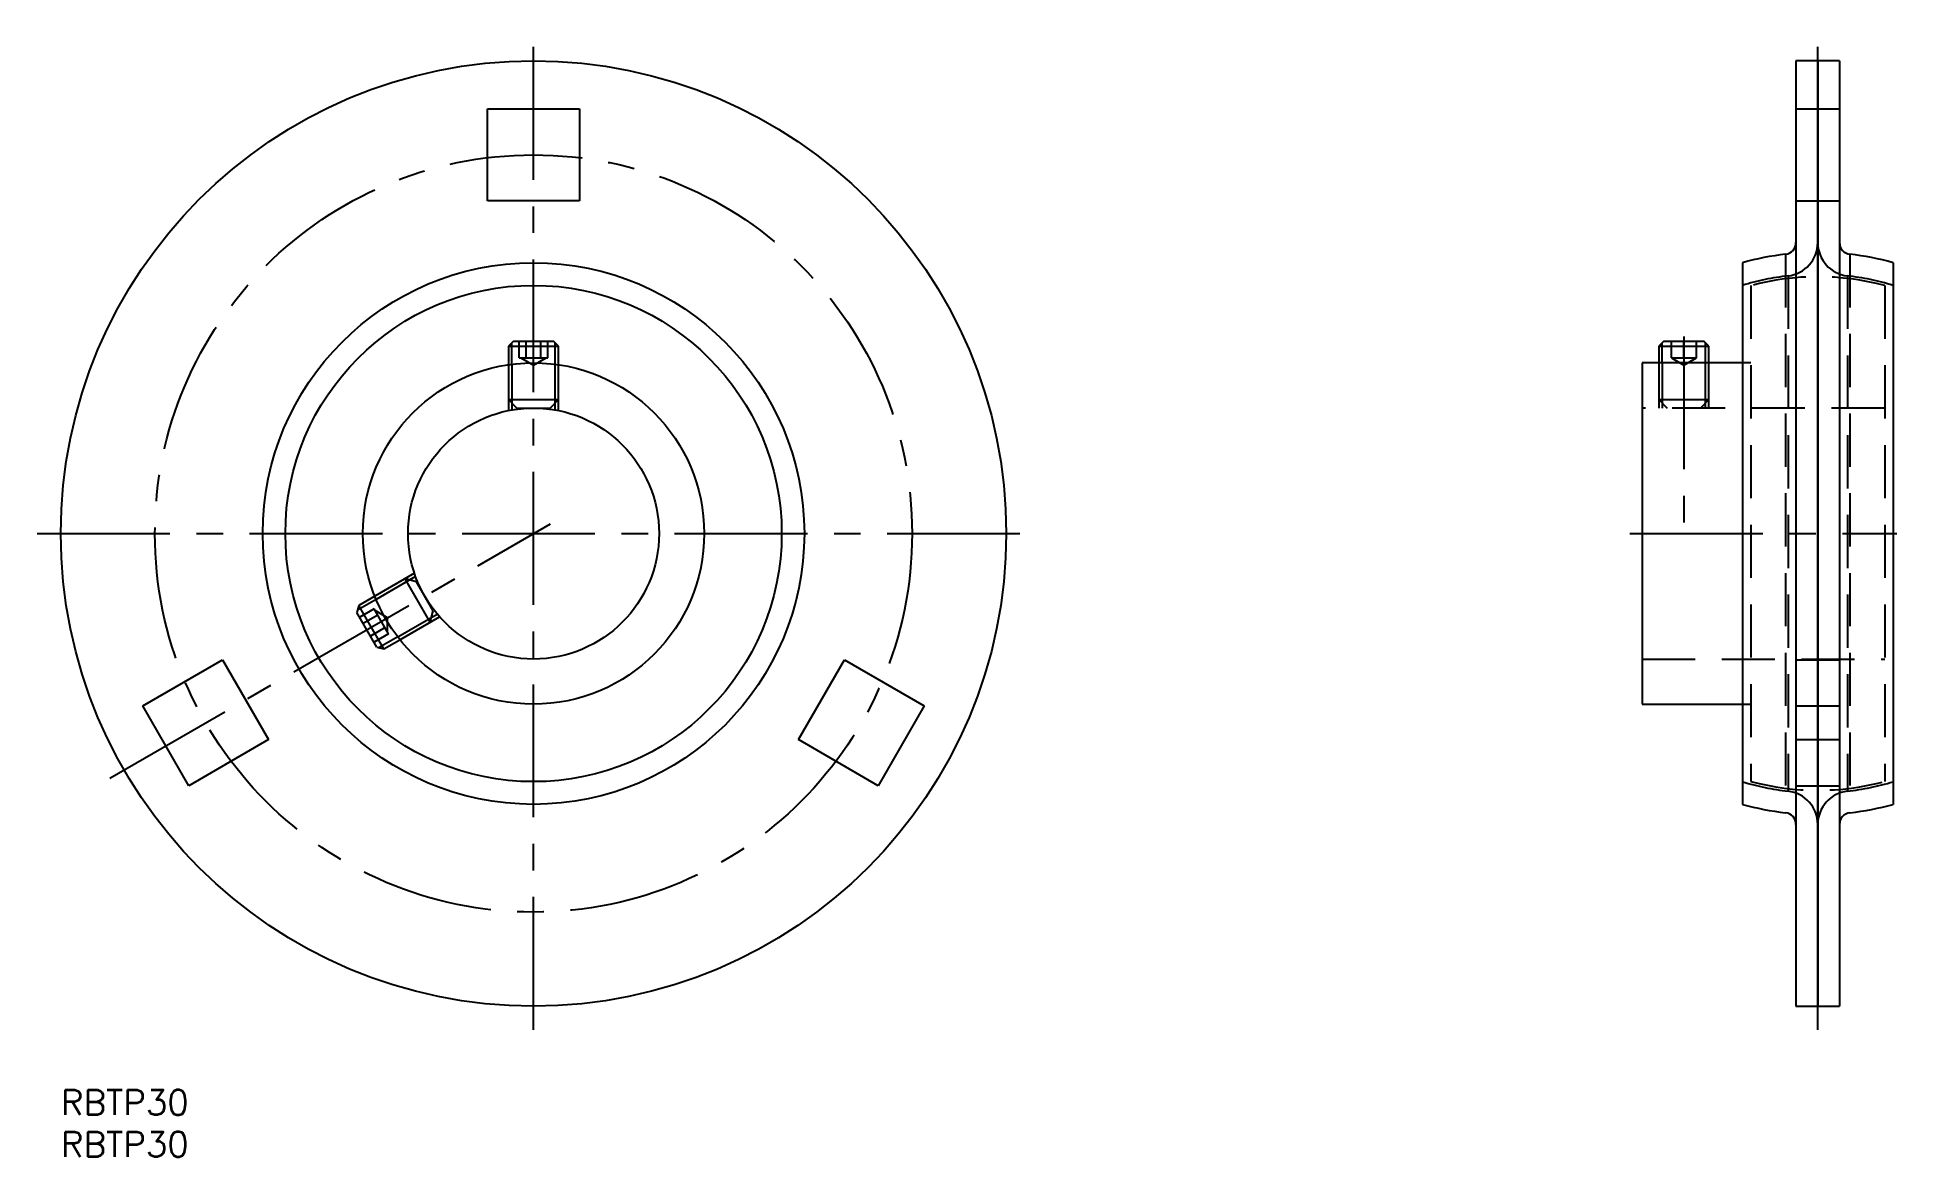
# Model space of a CAD drawing. Extents: x -3 to 219, y -8 to 126.
import ezdxf

# ---------------------------------------------------------------- set-up
doc = ezdxf.new("R2010")
doc.units = 0
doc.header["$LTSCALE"] = 0.5
doc.linetypes.add('CENTER', pattern=[50.8, 31.75, -6.35, 6.35, -6.35])
doc.linetypes.add('DASHED', pattern=[19.05, 12.7, -6.35])
for name, color, linetype in [('MSM_CENTER', 1, 'CENTER'), ('MSM_CONTINUOUS', 7, 'CONTINUOUS'), ('MSM_DASHED', 4, 'DASHED'), ('MSM_NARROW', 5, 'CONTINUOUS'), ('MSM_PART_NUMBER', 7, 'CONTINUOUS')]:
    doc.layers.add(name, color=color, linetype=linetype)
doc.styles.get("Standard").update_dxf_attribs({"font": 'txt.shx', "height": 3, "bigfont": 'bigfont.shx'})

msp = doc.modelspace()

# ---------------------------------------------------------------- linework, layer by layer
at = {"layer": 'MSM_CENTER'}
for p, q in [((56.5, 7.18), (56.5, 125.83)), ((210, 7.18), (210, 125.83)), ((194, 90.06), (194, 65.38)), ((5.84, 37.25), (58.52, 67.67)), ((-2.83, 66.5), (115.83, 66.5)), ((187.55, 66.5), (219.45, 66.5))]:
    msp.add_line(p, q, dxfattribs=at)
msp.add_circle((56.5, 66.5), 45.25, dxfattribs=at)
at = {"layer": 'MSM_CONTINUOUS'}
for p, q in [((209.97, 123), (207.4, 123)), ((207.4, 123), (207.4, 10)), ((210, 122.97), (209.97, 123)), ((209.97, 123), (209.97, 10)), ((210.03, 123), (210, 122.97)), ((210, 122.97), (210, 10.03)), ((212.6, 123), (210.03, 123)), ((210.03, 123), (210.03, 10)), ((212.6, 123), (212.6, 10)), ((51, 106.25), (51, 117.25)), ((51, 117.25), (62, 117.25)), ((62, 117.25), (62, 106.25)), ((62, 106.25), (51, 106.25)), ((201, 98.87), (201, 34.13)), ((219, 98.87), (219, 34.13)), ((54.11, 89.5), (53.5, 88.89)), ((54.11, 89.5), (58.89, 89.5)), ((59.5, 88.89), (58.89, 89.5)), ((191.61, 89.5), (191, 88.89)), ((191.61, 89.5), (196.39, 89.5)), ((197, 88.89), (196.39, 89.5)), ((53.5, 88.89), (53.5, 86.68)), ((53.5, 88.89), (59.5, 88.89)), ((59.5, 86.68), (59.5, 88.89)), ((201, 86.9), (189, 86.9)), ((189, 86.9), (189, 46.1)), ((191, 88.89), (191, 86.9)), ((191, 88.89), (197, 88.89)), ((197, 86.9), (197, 88.89)), ((35.61, 57.9), (35.39, 57.07)), ((37.53, 59.01), (35.61, 57.9)), ((38.61, 52.71), (35.61, 57.9)), ((37.77, 52.93), (35.39, 57.07)), ((38.61, 52.71), (40.53, 53.81)), ((9.8, 45.89), (19.33, 51.39)), ((19.33, 51.39), (24.83, 41.86)), ((37.77, 52.93), (38.61, 52.71)), ((88.17, 41.86), (93.67, 51.39)), ((93.67, 51.39), (103.2, 45.89)), ((15.3, 36.36), (9.8, 45.89)), ((103.2, 45.89), (97.7, 36.36)), ((189, 46.1), (201, 46.1)), ((24.83, 41.86), (15.3, 36.36)), ((97.7, 36.36), (88.17, 41.86)), ((207.4, 10), (209.97, 10)), ((209.97, 10), (210, 10.03)), ((210, 10.03), (210.03, 10)), ((210.03, 10), (212.6, 10))]:
    msp.add_line(p, q, dxfattribs=at)
for radius in [56.5, 32.37, 29.66, 20.4, 15]:
    msp.add_circle((56.5, 66.5), radius, dxfattribs=at)
for centre, radius, start, end in [((206, 101.27), 1.4, 276.5624, 0), ((214, 101.27), 1.4, 180, 263.4376), ((210, 66.5), 33.6, 96.5624, 105.5368), ((210, 66.5), 33.6, 74.4632, 83.4376), ((210, 66.5), 33.6, 254.4632, 263.4376), ((210, 66.5), 33.6, 276.5624, 285.5368), ((206, 31.73), 1.4, 360, 83.4376), ((214, 31.73), 1.4, 96.5624, 180)]:
    msp.add_arc(centre, radius, start, end, dxfattribs=at)
at = {"layer": 'MSM_DASHED'}
for p, q in [((207.4, 117.25), (212.6, 117.25)), ((207.4, 106.25), (212.6, 106.25)), ((206.16, 99.88), (206.16, 33.12)), ((213.84, 99.88), (213.84, 33.12)), ((202, 96.13), (202, 36.87)), ((206.46, 97.3), (206.46, 35.7)), ((213.54, 97.3), (213.54, 35.7)), ((218, 96.13), (218, 36.87)), ((54.77, 87.5), (54.77, 89.5)), ((55.63, 87.5), (55.63, 89.5)), ((57.37, 87.5), (57.37, 89.5)), ((58.23, 87.5), (58.23, 89.5)), ((192.5, 87.5), (192.5, 89.5)), ((194, 87.5), (194, 89.5)), ((195.5, 87.5), (195.5, 89.5)), ((53.91, 86.73), (53.91, 81.27)), ((54.77, 87.5), (58.23, 87.5)), ((55, 87.5), (56.5, 86.63)), ((56.5, 86.63), (58, 87.5)), ((59.09, 81.28), (59.09, 86.73)), ((191, 86.9), (191, 81.5)), ((191.41, 86.9), (191.41, 81.5)), ((192.5, 87.5), (195.5, 87.5)), ((192.5, 87.5), (194, 86.63)), ((194, 86.63), (195.5, 87.5)), ((196.59, 81.5), (196.59, 86.9)), ((197, 81.5), (197, 86.9)), ((202, 86.9), (201, 86.9)), ((53.5, 86.68), (53.5, 81.2)), ((59.5, 81.2), (59.5, 86.68)), ((53.5, 82.5), (59.5, 82.5)), ((53.5, 82.5), (54.5, 81.5)), ((58.5, 81.5), (59.5, 82.5)), ((191, 82.5), (197, 82.5)), ((191, 82.5), (192, 81.5)), ((196, 81.5), (197, 82.5)), ((54.5, 81.5), (58.5, 81.5)), ((218, 81.5), (189, 81.5)), ((42.27, 61.75), (37.53, 59.01)), ((42.4, 61.36), (37.68, 58.63)), ((44.14, 55.9), (41.14, 61.1)), ((42.51, 60.73), (41.14, 61.1)), ((44.51, 57.27), (42.51, 60.73)), ((37.45, 57.5), (35.72, 56.5)), ((37.88, 56.75), (36.15, 55.75)), ((39.18, 54.5), (37.45, 57.5)), ((39.06, 56.43), (37.56, 57.3)), ((39.06, 54.7), (39.06, 56.43)), ((40.27, 54.14), (45, 56.87)), ((40.53, 53.81), (45.27, 56.55)), ((44.14, 55.9), (44.51, 57.27)), ((38.75, 55.25), (37.01, 54.25)), ((39.18, 54.5), (37.45, 53.5)), ((189, 51.5), (218, 51.5)), ((207.4, 51.39), (212.6, 51.39)), ((201, 46.1), (202, 46.1)), ((207.4, 45.89), (212.6, 45.89)), ((207.4, 41.86), (212.6, 41.86)), ((207.4, 36.36), (212.6, 36.36))]:
    msp.add_line(p, q, dxfattribs=at)
for centre, radius, start, end in [((206, 101.27), 4, 276.5624, 0), ((214, 101.27), 4, 180, 263.4376), ((210, 66.5), 31, 96.5624, 106.8773), ((210, 66.5), 30.69, 74.8901, 105.1099), ((210, 66.5), 31, 73.1227, 83.4376), ((210, 66.5), 31, 253.1227, 263.4376), ((210, 66.5), 30.69, 254.8901, 285.1099), ((206, 31.73), 4, 0, 83.4376), ((214, 31.73), 4, 96.5624, 180), ((210, 66.5), 31, 276.5624, 286.8773)]:
    msp.add_arc(centre, radius, start, end, dxfattribs=at)
at = {"layer": 'MSM_NARROW'}
for p, q in [((53.91, 86.73), (53.91, 89.29)), ((59.09, 86.73), (59.09, 89.29)), ((191.41, 86.9), (191.41, 89.29)), ((196.59, 86.9), (196.59, 89.29)), ((37.68, 58.63), (35.46, 57.35)), ((40.27, 54.14), (38.06, 52.86))]:
    msp.add_line(p, q, dxfattribs=at)

# ---------------------------------------------------------------- texts
at = {"layer": 'MSM_PART_NUMBER'}
for p in [(0, -3), (0, -8)]:
    msp.add_text('RBTP30', height=3, dxfattribs=at).set_placement(p)

doc.saveas('drawing.dxf')
